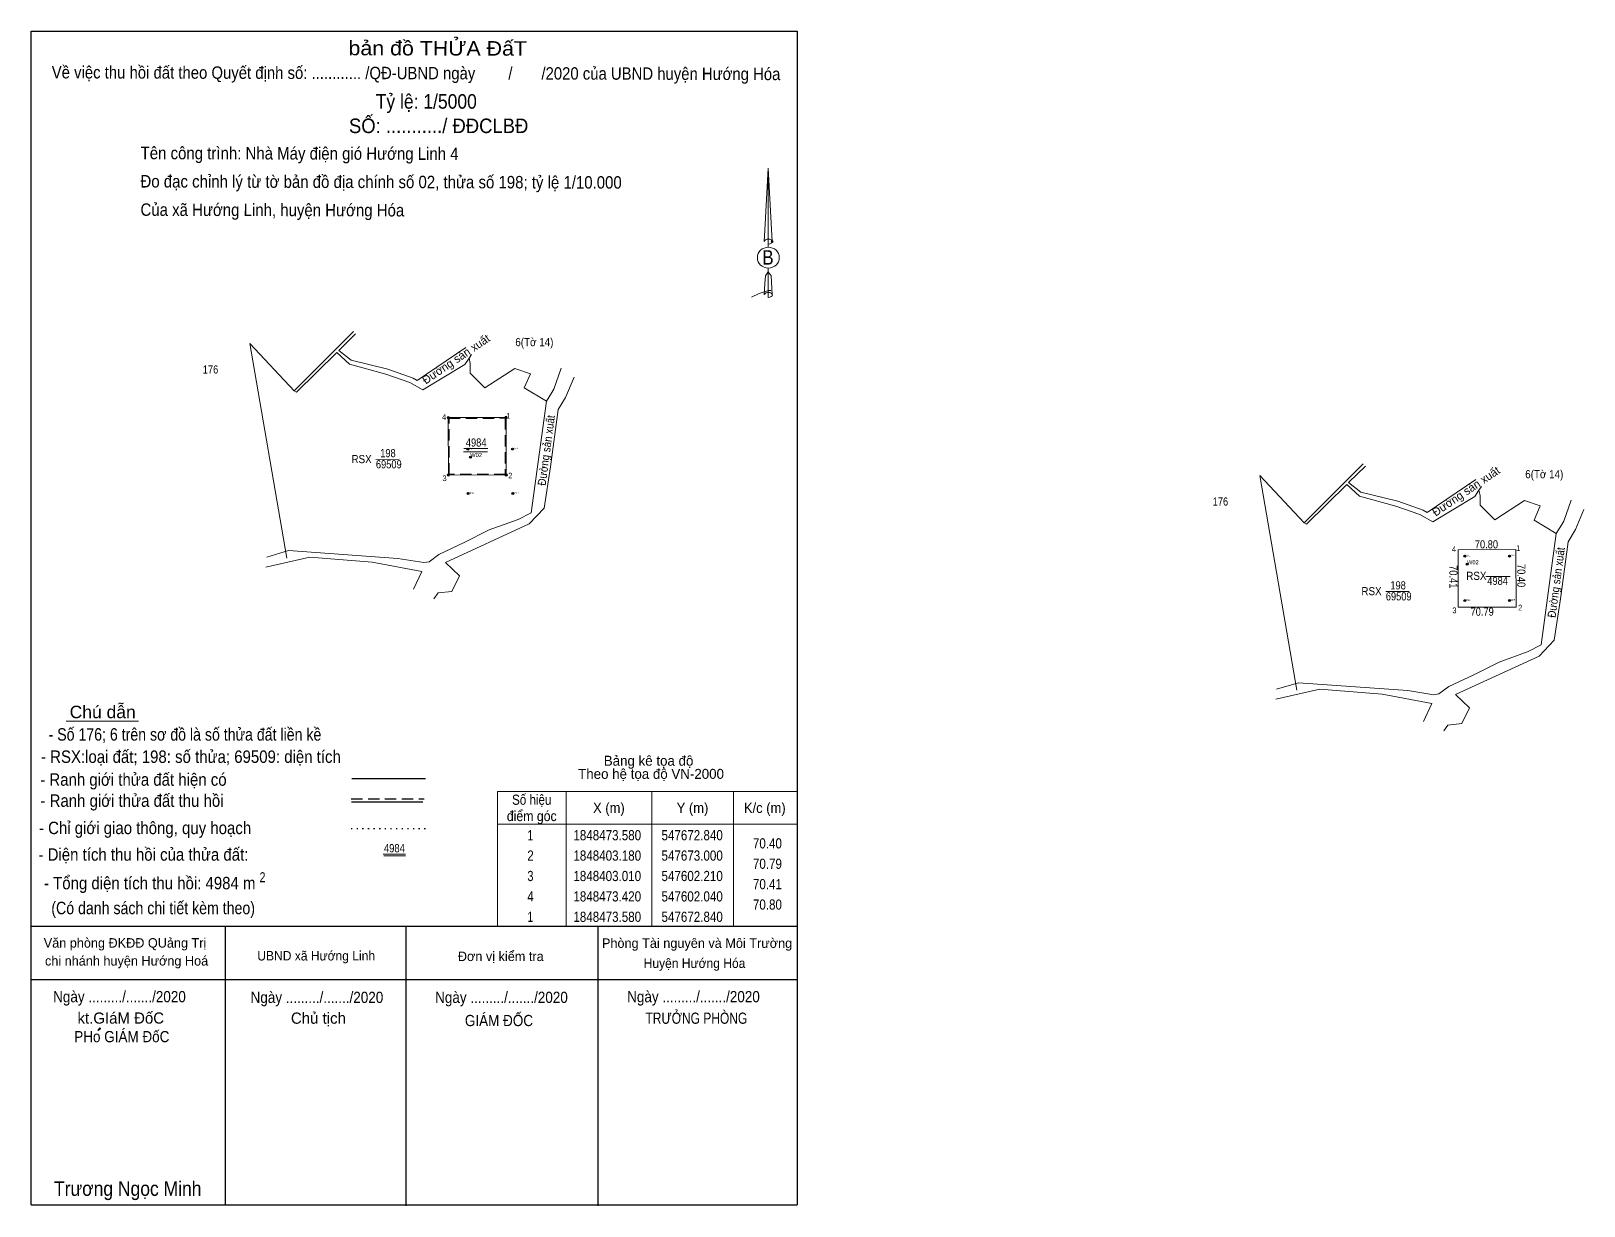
# Model space of a CAD drawing. Header units: metres. Extents: x 545854 to 547756, y 1847669 to 1849109.
import ezdxf
from ezdxf.enums import TextEntityAlignment as Align

# ---------------------------------------------------------------- set-up
doc = ezdxf.new("R2010")
doc.units = ezdxf.units.M
doc.header["$LTSCALE"] = 4.6
doc.header["$PDMODE"] = 32
doc.header["$PDSIZE"] = 2.3
doc.linetypes.add('DOTTED', pattern=[1.5, 0.3, -1.2])
doc.linetypes.add('MEDIUM_DASHED', pattern=[4.5, 3, -1.5])
for name, color, linetype, lineweight in [('10', 7, 'Continuous', 13), ('32', 7, 'Continuous', 13), ('63', 7, 'Continuous', 13)]:
    doc.layers.add(name, color=color, linetype=linetype, lineweight=lineweight)
doc.layers.add('12', color=7, linetype='Continuous')
doc.layers.add('7', color=7, linetype='Continuous')

msp = doc.modelspace()

# ---------------------------------------------------------------- hatches: boundary and pattern name
at = {"layer": '10'}
msp.add_hatch(color=256, dxfattribs=at).paths.add_polyline_path([(545938.25, 1847885.98), (545938.42, 1847886.19), (545938.54, 1847886.38), (545938.64, 1847886.76), (545938.48, 1847887.14), (545938.15, 1847887.27), (545937.8, 1847887.11), (545937.54, 1847886.85), (545935.37, 1847884.33), (545936, 1847884.33)])
at = {"layer": '32'}
for points in [[(546366.22, 1848635.29, 1), (546363.22, 1848635.29, 1)], [(546366.22, 1848635.29, 1), (546363.22, 1848635.29, 1)], [(546437.02, 1848635.45, 1), (546434.02, 1848635.45, 1)], [(546366.39, 1848564.88, 1), (546363.39, 1848564.88, 1)], [(546437.18, 1848565.05, 1), (546434.18, 1848565.05, 1)]]:
    msp.add_hatch(color=256, dxfattribs=at).paths.add_polyline_path(points)

# ---------------------------------------------------------------- linework, layer by layer
at = {"layer": '10', "lineweight": 25}
for p, q in [((545853.61, 1849109.1), (546792.06, 1849109.1)), ((545853.61, 1847670.5), (545853.61, 1849109.1)), ((546792.06, 1849109.1), (546792.06, 1847670.5)), ((546246.76, 1848192.9), (546336.71, 1848192.9)), ((546246.06, 1848164.5), (546333.71, 1848164.5)), ((545853.61, 1848012.05), (546792.06, 1848012.05)), ((546091.86, 1847669.9), (546091.86, 1848011.55)), ((546313.26, 1847669.3), (546313.26, 1848010.9)), ((546548.56, 1847669.15), (546548.56, 1848012.05)), ((545853.61, 1847946.8), (546792.06, 1847946.8)), ((545853.61, 1847670.5), (546792.06, 1847670.5)), ((545853.61, 1847670.5), (546792.06, 1847670.5))]:
    msp.add_line(p, q, dxfattribs=at)
at = {"layer": '10'}
for p, q in [((546756.61, 1848941), (546761.71, 1848851.1)), ((546756.61, 1848941), (546761.71, 1848851.1)), ((546756.61, 1848941), (546761.71, 1848851.1)), ((546752.61, 1848865.2), (546751.86, 1848851.1)), ((546756.61, 1848854.25), (546756.61, 1848850.45)), ((546756.61, 1848850.45), (546756.61, 1848847.95)), ((546756.61, 1848847.95), (546756.61, 1848844.5)), ((546756.61, 1848847.95), (546756.61, 1848844.5)), ((546756.61, 1848847.95), (546756.61, 1848844.5)), ((546756.61, 1848814.15), (546756.61, 1848818.05)), ((546756.61, 1848814.15), (546756.61, 1848818.05)), ((546756.61, 1848814.15), (546756.61, 1848818.05)), ((546756.61, 1848814.15), (546760.56, 1848809.1)), ((546756.61, 1848814.15), (546760.56, 1848809.1)), ((546756.61, 1848814.15), (546760.56, 1848809.1)), ((546760.56, 1848809.1), (546761.71, 1848785.75)), ((546760.56, 1848809.1), (546761.71, 1848785.75)), ((546760.56, 1848809.1), (546761.71, 1848785.75)), ((546756.61, 1848788.7), (546756.61, 1848785.1)), ((546756.61, 1848785.1), (546756.61, 1848782.7)), ((546761.71, 1848785.75), (546761.71, 1848786)), ((546121.64, 1848726.25), (546166.93, 1848463.02)), ((546326.68, 1848680.87), (546386.46, 1848721.44)), ((546384.99, 1848700.51), (546390.2, 1848708.14)), ((546390.2, 1848708.14), (546393.31, 1848712.7)), ((546494.1, 1848670.39), (546503.11, 1848696.04)), ((546491.57, 1848666.21), (546484.98, 1848655.35)), ((546491.57, 1848666.21), (546494.1, 1848670.39)), ((546364.72, 1848635.29), (546435.52, 1848635.45)), ((546383.48, 1848593.19), (546413.01, 1848593.33)), ((546383.68, 1848597.33), (546413.21, 1848597.47)), ((546276.19, 1848584.11), (546304.81, 1848584.25)), ((547358.96, 1848564.38), (547404.25, 1848301.15)), ((547564, 1848519), (547623.78, 1848559.57)), ((547627.52, 1848546.27), (547630.63, 1848550.83)), ((547622.31, 1848538.64), (547627.52, 1848546.27)), ((547731.42, 1848508.52), (547740.43, 1848534.17)), ((547728.89, 1848504.34), (547731.42, 1848508.52)), ((547728.89, 1848504.34), (547722.3, 1848493.48)), ((547602.04, 1848473.42), (547672.84, 1848473.58)), ((546322.08, 1848424.93), (546332.31, 1848446.68)), ((547636.13, 1848440.64), (547665.66, 1848440.78)), ((546352.24, 1848420.42), (546347.04, 1848413.43)), ((547513.51, 1848422.24), (547542.13, 1848422.38)), ((547559.4, 1848263.06), (547569.63, 1848284.81)), ((545896.71, 1848263.1), (545985.16, 1848263.1)), ((547589.56, 1848258.55), (547584.36, 1848251.56)), ((546284.96, 1848100.2), (546312.46, 1848100.2)), ((546285.81, 1848098.2), (546312.36, 1848098.2))]:
    msp.add_line(p, q, dxfattribs=at)
at = {"layer": '10', "linetype": 'MEDIUM_DASHED', "lineweight": 25}
msp.add_line((546245.81, 1848168.3), (546335.26, 1848168.3), dxfattribs=at)
at = {"layer": '10', "linetype": 'DOTTED', "lineweight": 25}
msp.add_line((546245.66, 1848131.95), (546337.23, 1848131.95), dxfattribs=at)
at = {"layer": '10'}
for points in [[(546756.61, 1848854.25), (546756.61, 1848941), (546752.61, 1848865.2)], [(546756.61, 1848788.7), (546756.61, 1848814.15), (546753.26, 1848809.1), (546752.61, 1848799.7), (546751.86, 1848786)], [(546736.26, 1848782.95), (546745.66, 1848787.4), (546757.06, 1848791.15), (546760.06, 1848791.3)], [(546121.64, 1848726.25), (546176.15, 1848668.25), (546248.46, 1848740.7)], [(546326.68, 1848680.87), (546321.68, 1848683.87), (546290.68, 1848694.87), (546245.68, 1848705.87), (546230.56, 1848717.5), (546251.3, 1848737.88)], [(546176.15, 1848668.25), (546178.84, 1848666.67), (546228.27, 1848715.25), (546243.73, 1848701.03), (546288.44, 1848688.65), (546317.83, 1848678.33), (546333.66, 1848669.54), (546384.99, 1848700.51)], [(546390.2, 1848708.14), (546391.59, 1848701.76), (546391.51, 1848689.75), (546409.77, 1848671.97), (546446.22, 1848695.54), (546465.38, 1848688.95), (546457.79, 1848671.65), (546484.98, 1848655.35)], [(546518.85, 1848684.77), (546508.51, 1848660.11), (546499.39, 1848645.07), (546489.95, 1848574.96), (546482.43, 1848524.41), (546463.81, 1848505.01), (546361.51, 1848457.75)], [(546142.31, 1848464.36), (546169.19, 1848472.28), (546303.14, 1848462.71), (546334.96, 1848457.6), (546341.22, 1848458.55), (546353.37, 1848467.71), (546384.05, 1848482.13), (546414.98, 1848497.64), (546450.48, 1848510.58), (546466.52, 1848518.62), (546484.98, 1848655.35)], [(546435.52, 1848635.45), (546435.68, 1848565.05), (546364.89, 1848564.88), (546364.72, 1848635.29)], [(547358.96, 1848564.38), (547413.47, 1848506.38), (547485.78, 1848578.83)], [(547564, 1848519), (547559, 1848522), (547528, 1848533), (547483, 1848544), (547467.88, 1848555.63), (547488.62, 1848576.01)], [(547413.47, 1848506.38), (547416.16, 1848504.8), (547465.59, 1848553.38), (547481.05, 1848539.16), (547525.76, 1848526.78), (547555.15, 1848516.46), (547570.98, 1848507.67), (547622.31, 1848538.64)], [(547627.52, 1848546.27), (547628.91, 1848539.89), (547628.83, 1848527.88), (547647.09, 1848510.1), (547683.54, 1848533.67), (547702.7, 1848527.08), (547695.11, 1848509.78), (547722.3, 1848493.48)], [(547756.17, 1848522.9), (547745.83, 1848498.24), (547736.71, 1848483.2), (547727.27, 1848413.09), (547719.75, 1848362.54), (547701.13, 1848343.14), (547598.83, 1848295.88)], [(547379.63, 1848302.49), (547406.51, 1848310.41), (547540.46, 1848300.84), (547572.28, 1848295.73), (547578.54, 1848296.68), (547590.69, 1848305.84), (547621.37, 1848320.26), (547652.3, 1848335.77), (547687.8, 1848348.71), (547703.84, 1848356.75), (547722.3, 1848493.48)], [(547672.84, 1848473.58), (547673, 1848403.18), (547602.21, 1848403.01), (547602.04, 1848473.42)], [(546332.31, 1848446.68), (546271.54, 1848458.11), (546195.32, 1848464.31), (546141.17, 1848452.08)], [(546361.51, 1848457.75), (546378.7, 1848441.61), (546369.23, 1848422.36), (546352.24, 1848420.42)], [(547569.63, 1848284.81), (547508.86, 1848296.24), (547432.64, 1848302.44), (547378.49, 1848290.21)], [(547598.83, 1848295.88), (547616.02, 1848279.74), (547606.55, 1848260.49), (547589.56, 1848258.55)]]:
    msp.add_lwpolyline(points, dxfattribs=at)
for points in [[(546435.52, 1848635.45), (546435.68, 1848565.05), (546364.89, 1848564.88), (546364.72, 1848635.29)], [(547672.84, 1848473.58), (547673, 1848403.18), (547602.21, 1848403.01), (547602.04, 1848473.42)]]:
    msp.add_lwpolyline(points, close=True, dxfattribs=at)
at = {"layer": '10', "linetype": 'MEDIUM_DASHED'}
for points in [[(546434.52, 1848634.45), (546434.68, 1848566.05), (546365.89, 1848565.88), (546365.72, 1848634.29)], [(545938.25, 1847885.98), (545938.42, 1847886.19), (545938.54, 1847886.38), (545938.64, 1847886.76), (545938.48, 1847887.14), (545938.15, 1847887.27), (545937.8, 1847887.11), (545937.54, 1847886.85), (545935.37, 1847884.33), (545936, 1847884.33)]]:
    msp.add_lwpolyline(points, close=True, dxfattribs=at)
at = {"layer": '10'}
for centre, start_param, end_param in [((546756.878, 1848851.097), 1.57079633, 3.07445202), ((546756.878, 1848851.097), 0.06714063, 1.57079633), ((546756.878, 1848851.097), 4.71238898, 6.28318531), ((546756.878, 1848785.724), 2.49106941, 3.07427841), ((546756.878, 1848785.724), 1.57079633, 2.49106941), ((546756.878, 1848785.724), 0.06714063, 1.57079633), ((546756.878, 1848785.724), 4.71238898, 6.28318531)]:
    msp.add_ellipse(centre, major_axis=(4.928, 0), ratio=0.614131, start_param=start_param, end_param=end_param, dxfattribs=at)
msp.add_ellipse((546756.873, 1848831.36), major_axis=(13.444, 0), ratio=0.952727, dxfattribs=at)
msp.add_point((546761.71, 1848851.1), dxfattribs=at)
at = {"layer": '32'}
for centre in [(546364.72, 1848635.29), (546364.72, 1848635.29), (546435.52, 1848635.45), (546364.89, 1848564.88), (546435.68, 1848565.05)]:
    msp.add_circle(centre, 1.5, dxfattribs=at)
at = {"layer": '63'}
for p, q in [((546509.06, 1848177.05), (546509.06, 1848012.05)), ((546614.06, 1848177.05), (546614.06, 1848012.05)), ((546714.06, 1848177.05), (546714.06, 1848012.05)), ((546425.06, 1848137.05), (546792.06, 1848137.05))]:
    msp.add_line(p, q, dxfattribs=at)
msp.add_lwpolyline([(546425.06, 1848177.05), (546792.06, 1848177.05), (546792.06, 1848012.05), (546425.06, 1848012.05)], close=True, dxfattribs=at)
at = {"layer": '7'}
for p in [(546388.83, 1848596.71), (546391.82, 1848586.88), (546443.63, 1848596.83), (546388.96, 1848542.3), (546443.76, 1848542.42), (547610.06, 1848465.44), (547613.05, 1848455.61), (547664.86, 1848465.56), (547610.19, 1848411.03), (547664.99, 1848411.15)]:
    msp.add_point(p, dxfattribs=at)

# ---------------------------------------------------------------- texts
at = {"layer": '10'}
for s, height, width, p in [('bản đồ THỬA ĐấT', 17.79, 1.1, (546242.51, 1849079.4)), ('Về việc thu hồi đất theo Quyết định số: ............ /QĐ-UBND ngày        /       /2020 của UBND huyện Hướng Hóa', 15.15, 0.9, (545878.96, 1849051.1)), ('Tên công trình: Nhà Máy điện gió Hướng Linh 4', 15.25, 0.9, (545987.81, 1848952.05)), ('Đo đạc chỉnh lý từ tờ bản đồ địa chính số 02, thửa số 198; tỷ lệ 1/10.000', 15.25, 0.9, (545987.66, 1848917.35)), ('Của xã Hướng Linh, huyện Hướng Hóa', 15.25, 0.9, (545987.66, 1848882.65))]:
    msp.add_text(s, height=height, rotation=359.862, dxfattribs=dict(at, width=width)).set_placement(p)
for s, height, width, p in [('Tỷ lệ: 1/5000', 17.8, 0.9, (546275.91, 1849013.95)), ('SỐ: .........../ ĐĐCLBĐ', 17.79, 0.95, (546243.11, 1848984.05))]:
    msp.add_text(s, height=height, dxfattribs=dict(at, width=width)).set_placement(p)
for s, height, width, p in [('B', 17.59, 0.9, (546756.385, 1848822.9)), ('6(Tờ 14)', 10, 0.9, (546470.255, 1848722.86)), ('176', 10, 0.85, (546073.465, 1848689.37)), ('4984', 10, 0.85, (546398.96, 1848599.83)), ('RSX', 10, 0.9, (546258.555, 1848579.51)), ('198', 10, 0.85, (546290.855, 1848586.84)), ('69509', 10, 0.85, (546291.9, 1848573.16)), ('6(Tờ 14)', 10, 0.9, (547707.575, 1848560.99)), ('176', 10, 0.85, (547310.785, 1848527.5)), ('198', 10, 0.85, (547528.485, 1848424.76)), ('RSX', 10, 0.9, (547624.345, 1848436.43)), ('4984', 10, 0.85, (547650.38, 1848430.29)), ('RSX', 10, 0.9, (547495.875, 1848417.64)), ('69509', 10, 0.85, (547529.22, 1848411.29)), ('Chú dẫn', 15.25, 1.05, (545941.385, 1848266.95)), ('- Số 176; 6 trên sơ đồ là số thửa đất liền kề', 15.25, 0.85, (546042.16, 1848239.45)), ('- RSX:loại đất; 198: số thửa; 69509: diện tích', 15.25, 0.9, (546049.465, 1848212.15)), ('- Ranh giới thửa đất hiện có', 15.25, 0.9, (545979.01, 1848184.15)), ('- Ranh giới thửa đất thu hồi', 15.25, 0.9, (545977.285, 1848158.3)), ('- Chỉ giới giao thông, quy hoạch', 15.25, 0.9, (545993.285, 1848124.85)), ('- Diện tích thu hồi của thửa đất:', 15.25, 0.9, (545991.31, 1848092.3)), ('4984', 10.15, 0.85, (546298.76, 1848102.5)), ('- Tổng diện tích thu hồi: 4984 m', 15.25, 0.9, (545998.985, 1848057.25)), ('2', 12.2, 0.8, (546137.185, 1848065.95)), ('(Có danh sách chi tiết kèm theo)', 15.25, 0.85, (546003.21, 1848026.7)), ('UBND xã Hướng Linh', 11.62, 0.95, (546202.935, 1847970)), ('Huyện Hướng Hóa', 11.62, 0.95, (546666.46, 1847960.85)), ('Ngày ........./......./2020', 13.73, 0.9, (545961.96, 1847918.8)), ('Ngày ........./......./2020', 13.73, 0.9, (546203.86, 1847917.95)), ('Ngày ........./......./2020', 13.73, 0.9, (546429.96, 1847917.95)), ('Ngày ........./......./2020', 13.73, 0.9, (546665.21, 1847918.8)), ('GIÁM ĐỐC', 13.73, 0.9, (546426.86, 1847889.55)), ('TRƯỞNG PHÒNG', 13.73, 0.8, (546668.735, 1847892.4)), ('PHo GIÁM ĐốC', 13.73, 0.9, (545964.805, 1847869.81)), ('Trương Ngọc Minh', 17.79, 0.9, (545972.04, 1847681.55))]:
    msp.add_text(s, height=height, dxfattribs=dict(at, width=width)).set_placement(p, align=Align.CENTER)
for p in [(546377.122, 1848702.853), (547614.442, 1848540.983)]:
    msp.add_text('Đường sản xuất', height=10, rotation=34.163, dxfattribs=at).set_placement(p, align=Align.CENTER)
for s, width, p in [(' 4', 0.95, (546362.23, 1848632.55)), (' 1', 0.9, (546441, 1848633.87)), (' 2', 0.9, (546443.31, 1848560.8)), (' 3', 0.95, (546362.73, 1848557.5)), (' 4', 0.95, (547599.55, 1848470.68)), (' 1', 0.9, (547678.32, 1848472)), (' 3', 0.95, (547600.05, 1848395.63)), (' 2', 0.9, (547680.63, 1848398.93))]:
    msp.add_text(s, height=7, dxfattribs=dict(at, width=width)).set_placement(p, align=Align.RIGHT)
for s, rotation, width, p in [('Đường sản xuất', 82.311, 0.9, (546489.763, 1848594.516)), ('70.80', 0.129, 0.85, (547636.719, 1848475.013)), ('Đường sản xuất', 82.311, 0.9, (547727.083, 1848432.646)), ('70.41', 270.138, 0.85, (547591.324, 1848440.272)), ('70.40', 270.13, 0.85, (547674.493, 1848441.671)), ('70.79', 0.138, 0.85, (547631.478, 1848392.495))]:
    msp.add_text(s, height=10, rotation=rotation, dxfattribs=dict(at, width=width)).set_placement(p, align=Align.CENTER)
for s, height, p in [('Theo hệ tọa độ VN-2000', 12.2, (546613.21, 1848192.6)), ('Bảng kê tọa độ', 12.2, (546610.185, 1848208.7)), (' Văn phòng ĐKĐĐ QUảng Trị', 11.6, (545966.585, 1847985.75)), ('Phòng Tài nguyên và Môi Trường', 11.62, (546669.585, 1847985.45)), ('chi nhánh huyện Hướng Hoá', 11.6, (545970.635, 1847963.8)), ('Đơn vị kiểm tra', 11.62, (546429.085, 1847969.3)), ('kt.GIáM ĐốC', 13.73, (545963.55, 1847892.6)), ('Chủ tịch', 13.73, (546205.685, 1847892.45))]:
    msp.add_text(s, height=height, dxfattribs=at).set_placement(p, align=Align.CENTER)
at = {"layer": '12', "width": 1.2}
for s, p in [('w2p1', (546388.83, 1848596.71)), ('w2p4', (546443.63, 1848596.83)), ('w2p2', (546388.96, 1848542.3)), ('w2p3', (546443.75, 1848542.43)), ('w2p1', (547610.06, 1848465.44)), ('w2p4', (547664.86, 1848465.56)), ('w2p2', (547610.19, 1848411.03)), ('w2p3', (547664.98, 1848411.16))]:
    msp.add_text(s, height=1.8, dxfattribs=at).set_placement(p)
at = {"layer": '12'}
for p in [(546391.82, 1848586.88), (547613.05, 1848455.61)]:
    msp.add_text('W02', height=5, dxfattribs=at).set_placement(p)
at = {"layer": '63'}
for s, width, p in [('Số hiệu', 0.85, (546467.06, 1848160.8)), ('điểm góc', 0.9, (546467.06, 1848140.8)), ('X (m)', 0.95, (546561.56, 1848150.8)), ('Y (m)', 0.95, (546664.035, 1848150.8)), ('K/c (m)', 0.95, (546752.56, 1848150.8)), (' 1', 0.75, (546463.535, 1848117.3)), ('1848473.580', 0.85, (546559.56, 1848117.3)), ('547672.840', 0.85, (546663.585, 1848117.3)), (' 2', 0.85, (546463.56, 1848092.3)), ('1848403.180', 0.85, (546559.56, 1848092.3)), ('547673.000', 0.85, (546663.585, 1848092.3)), (' 3', 0.8, (546463.56, 1848067.3)), ('1848403.010', 0.85, (546559.56, 1848067.3)), ('547602.210', 0.85, (546663.585, 1848067.3)), (' 4', 0.85, (546463.535, 1848042.3)), ('1848473.420', 0.85, (546559.56, 1848042.3)), ('547602.040', 0.85, (546663.585, 1848042.3)), (' 1', 0.75, (546463.535, 1848017.3)), ('1848473.580', 0.85, (546559.56, 1848017.3)), ('547672.840', 0.85, (546663.585, 1848017.3))]:
    msp.add_text(s, height=12.5, dxfattribs=dict(at, width=width)).set_placement(p, align=Align.CENTER)
at = {"layer": '63', "width": 0.85}
for s, p in [('70.40', (546773.56, 1848107.3)), ('70.79', (546773.56, 1848082.3)), ('70.41', (546773.56, 1848057.3)), ('70.80', (546773.56, 1848032.3))]:
    msp.add_text(s, height=12.5, dxfattribs=at).set_placement(p, align=Align.RIGHT)

doc.saveas('drawing.dxf')
